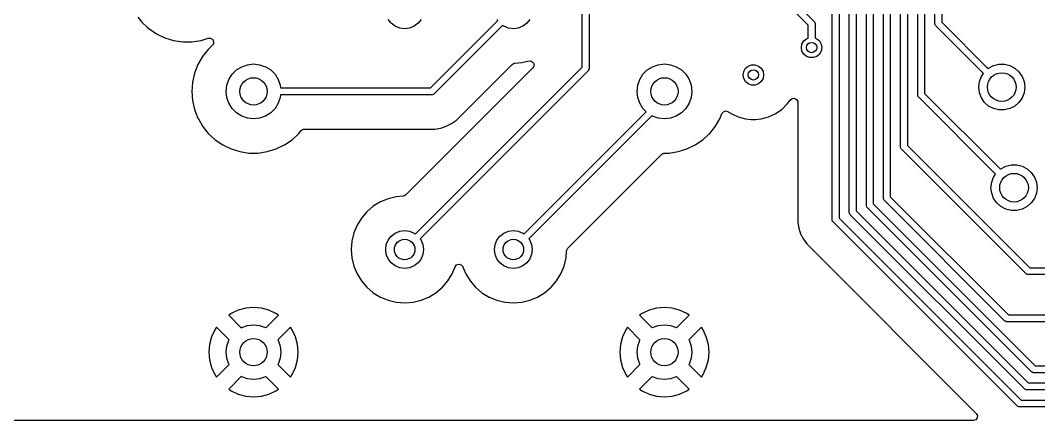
# Model space of a CAD drawing. Extents: x 2.85 to 10.26, y -4.55 to -2.42.
# Drawn here: x 4.692 to 5.863, y -4.547 to -4.087 of the extents above; entities that cross this region are included whole.
import ezdxf

# ---------------------------------------------------------------- set-up
doc = ezdxf.new("R2010")
doc.units = 0
doc.header["$MEASUREMENT"] = 0
doc.layers.add('BLACK', color=7, linetype='CONTINUOUS')

msp = doc.modelspace()

# ---------------------------------------------------------------- linework, layer by layer
at = {"layer": 'BLACK', "linetype": 'CONTINUOUS'}
for p, q in [((5.7441, -4.0906), (5.7441, -3.919)), ((5.752, -3.9173), (5.752, -4.0889)), ((5.7244, -4.1725), (5.7244, -3.9486)), ((5.7323, -3.9469), (5.7323, -4.1708)), ((5.7047, -4.2323), (5.7047, -3.9734)), ((5.7126, -3.9718), (5.7126, -4.2307)), ((5.685, -4.2913), (5.685, -3.9983)), ((5.6929, -3.9967), (5.6929, -4.2897)), ((5.6654, -4.2995), (5.6654, -4.0232)), ((5.6732, -4.0215), (5.6732, -4.2979)), ((5.3386, -4.1406), (5.3386, -4.0489)), ((5.3465, -4.0472), (5.3465, -4.1422)), ((5.5984, -4.0922), (5.5563, -4.05)), ((5.5618, -4.0445), (5.6051, -4.0878)), ((5.6457, -4.3076), (5.6457, -4.048)), ((5.6535, -4.0464), (5.6535, -4.306)), ((5.626, -4.3158), (5.626, -4.0729)), ((5.6339, -4.0712), (5.6339, -4.3142)), ((4.8276, -4.0832), (4.8323, -4.0891)), ((5.1189, -4.0902), (5.1155, -4.0857)), ((5.1532, -4.0857), (5.1498, -4.0902)), ((5.2415, -4.0871), (5.2405, -4.0857)), ((5.2782, -4.0857), (5.2748, -4.0902)), ((4.8323, -4.0891), (4.8388, -4.0951)), ((4.8388, -4.0951), (4.8401, -4.0963)), ((4.8401, -4.0963), (4.8489, -4.1023)), ((5.1235, -4.0937), (5.1189, -4.0902)), ((5.1287, -4.0959), (5.1235, -4.0937)), ((5.1344, -4.0966), (5.1287, -4.0959)), ((5.14, -4.0959), (5.1344, -4.0966)), ((5.1453, -4.0937), (5.14, -4.0959)), ((5.1498, -4.0902), (5.1453, -4.0937)), ((5.164, -4.1646), (5.2415, -4.0871)), ((5.2471, -4.0926), (5.1684, -4.1713)), ((5.2485, -4.0937), (5.2471, -4.0926)), ((5.2537, -4.0959), (5.2485, -4.0937)), ((5.2594, -4.0966), (5.2537, -4.0959)), ((5.265, -4.0959), (5.2594, -4.0966)), ((5.2703, -4.0937), (5.265, -4.0959)), ((5.2748, -4.0902), (5.2703, -4.0937)), ((5.5984, -4.1072), (5.5984, -4.0922)), ((5.6051, -4.0878), (5.6056, -4.0884)), ((5.6056, -4.0884), (5.6062, -4.0898)), ((5.6062, -4.0898), (5.6063, -4.0906)), ((5.6063, -4.0906), (5.6063, -4.1072)), ((5.7442, -4.0913), (5.7441, -4.0906)), ((5.7448, -4.0927), (5.7442, -4.0913)), ((5.7452, -4.0933), (5.7448, -4.0927)), ((5.7999, -4.148), (5.7452, -4.0933)), ((5.752, -4.0889), (5.8054, -4.1424)), ((4.8489, -4.1023), (4.8585, -4.1069)), ((4.8585, -4.1069), (4.8686, -4.1101)), ((4.8686, -4.1101), (4.8686, -4.1101)), ((4.8686, -4.1101), (4.8686, -4.1101)), ((4.8686, -4.1101), (4.8791, -4.1117)), ((4.8897, -4.1117), (4.9002, -4.1101)), ((4.9002, -4.1101), (4.9085, -4.1075)), ((4.9002, -4.1101), (4.9002, -4.1101)), ((4.9002, -4.1101), (4.9002, -4.1101)), ((4.9085, -4.1075), (4.9112, -4.1075)), ((4.9112, -4.1075), (4.9136, -4.1089)), ((4.9136, -4.1089), (4.9147, -4.1114)), ((5.5933, -4.1105), (5.5965, -4.1079)), ((5.5965, -4.1079), (5.5984, -4.1072)), ((5.6063, -4.1072), (5.6083, -4.1079)), ((5.6083, -4.1079), (5.6114, -4.1105)), ((4.8791, -4.1117), (4.8791, -4.1117)), ((4.8791, -4.1117), (4.8791, -4.1117)), ((4.8791, -4.1117), (4.8791, -4.1117)), ((4.8791, -4.1117), (4.8897, -4.1117)), ((4.8897, -4.1117), (4.8897, -4.1117)), ((4.8897, -4.1117), (4.8897, -4.1117)), ((4.9085, -4.1202), (4.9019, -4.1285)), ((4.9132, -4.1158), (4.9085, -4.1202)), ((4.9144, -4.1142), (4.9132, -4.1158)), ((4.9147, -4.1114), (4.9144, -4.1142)), ((5.5906, -4.1181), (5.5913, -4.1141)), ((5.5913, -4.1221), (5.5906, -4.1181)), ((5.5913, -4.1141), (5.5933, -4.1105)), ((5.6114, -4.1105), (5.6135, -4.1141)), ((5.6135, -4.1141), (5.6142, -4.1181)), ((5.6142, -4.1181), (5.6135, -4.1221)), ((4.9019, -4.1285), (4.8966, -4.1377)), ((5.269, -4.1354), (5.2772, -4.1334)), ((5.2772, -4.1334), (5.28, -4.1336)), ((5.28, -4.1336), (5.2822, -4.1352)), ((5.5933, -4.1257), (5.5913, -4.1221)), ((5.5965, -4.1283), (5.5933, -4.1257)), ((5.6003, -4.1297), (5.5965, -4.1283)), ((5.6044, -4.1297), (5.6003, -4.1297)), ((5.6083, -4.1283), (5.6044, -4.1297)), ((5.6114, -4.1257), (5.6083, -4.1283)), ((5.6135, -4.1221), (5.6114, -4.1257)), ((4.8966, -4.1377), (4.8927, -4.1476)), ((4.8966, -4.1377), (4.8966, -4.1377)), ((4.936, -4.1489), (4.941, -4.1439)), ((4.941, -4.1439), (4.947, -4.1401)), ((4.947, -4.1401), (4.9536, -4.1378)), ((4.9536, -4.1378), (4.9606, -4.137)), ((4.9606, -4.137), (4.9676, -4.1378)), ((4.9676, -4.1378), (4.9743, -4.1401)), ((4.9743, -4.1401), (4.9803, -4.1439)), ((4.9803, -4.1439), (4.9853, -4.1489)), ((5.2818, -4.1416), (5.1357, -4.2877)), ((5.1466, -4.3326), (5.3386, -4.1406)), ((5.3453, -4.145), (5.1522, -4.3381)), ((5.1939, -4.2016), (5.258, -4.1375)), ((5.258, -4.1375), (5.2604, -4.1361)), ((5.2604, -4.1361), (5.261, -4.136)), ((5.261, -4.136), (5.269, -4.1354)), ((5.2827, -4.1404), (5.2818, -4.1416)), ((5.2822, -4.1352), (5.2832, -4.1377)), ((5.2832, -4.1377), (5.2827, -4.1404)), ((5.3458, -4.1444), (5.3453, -4.145)), ((5.346, -4.1439), (5.3458, -4.1444)), ((5.3464, -4.143), (5.346, -4.1439)), ((5.3465, -4.1422), (5.3464, -4.143)), ((5.4084, -4.1489), (5.4134, -4.1439)), ((5.4134, -4.1439), (5.4194, -4.1401)), ((5.4194, -4.1401), (5.4261, -4.1378)), ((5.4261, -4.1378), (5.4331, -4.137)), ((5.4331, -4.137), (5.4401, -4.1378)), ((5.4401, -4.1378), (5.4467, -4.1401)), ((5.4467, -4.1401), (5.4527, -4.1439)), ((5.4527, -4.1439), (5.4577, -4.1489)), ((5.5243, -4.1456), (5.5264, -4.142)), ((5.5264, -4.142), (5.5295, -4.1394)), ((5.5295, -4.1394), (5.5334, -4.138)), ((5.5334, -4.138), (5.5375, -4.138)), ((5.5375, -4.138), (5.5413, -4.1394)), ((5.5413, -4.1394), (5.5445, -4.142)), ((5.5445, -4.142), (5.5465, -4.1456)), ((5.8054, -4.1424), (5.806, -4.1418)), ((5.806, -4.1418), (5.8117, -4.1388)), ((5.8117, -4.1388), (5.8179, -4.1373)), ((5.8179, -4.1373), (5.8243, -4.1373)), ((5.8243, -4.1373), (5.8305, -4.1388)), ((5.8305, -4.1388), (5.8361, -4.1418)), ((5.8361, -4.1418), (5.8409, -4.146)), ((4.8927, -4.1476), (4.8903, -4.1579)), ((4.8927, -4.1476), (4.8927, -4.1476)), ((4.9299, -4.1615), (4.9323, -4.1548)), ((4.9323, -4.1548), (4.936, -4.1489)), ((4.9853, -4.1489), (4.989, -4.1548)), ((4.989, -4.1548), (4.9913, -4.1615)), ((5.4024, -4.1615), (5.4047, -4.1548)), ((5.4047, -4.1548), (5.4084, -4.1489)), ((5.4577, -4.1489), (5.4614, -4.1548)), ((5.4614, -4.1548), (5.4638, -4.1615)), ((5.5236, -4.1496), (5.5243, -4.1456)), ((5.5243, -4.1536), (5.5236, -4.1496)), ((5.5264, -4.1572), (5.5243, -4.1536)), ((5.5295, -4.1598), (5.5264, -4.1572)), ((5.5445, -4.1572), (5.5413, -4.1598)), ((5.5465, -4.1536), (5.5445, -4.1572)), ((5.5465, -4.1456), (5.5472, -4.1496)), ((5.5472, -4.1496), (5.5465, -4.1536)), ((5.7954, -4.1573), (5.7976, -4.1513)), ((5.7976, -4.1513), (5.7999, -4.148)), ((5.8409, -4.146), (5.8446, -4.1513)), ((5.8446, -4.1513), (5.8468, -4.1573)), ((4.8903, -4.1579), (4.8895, -4.1685)), ((4.8895, -4.1685), (4.8895, -4.1685)), ((4.8895, -4.1685), (4.8903, -4.1791)), ((4.9291, -4.1685), (4.9299, -4.1615)), ((4.9299, -4.1755), (4.9291, -4.1685)), ((4.9913, -4.1615), (4.9917, -4.1646)), ((4.9917, -4.1646), (5.164, -4.1646)), ((5.4016, -4.1685), (5.4024, -4.1615)), ((5.4024, -4.1755), (5.4016, -4.1685)), ((5.4638, -4.1615), (5.4646, -4.1685)), ((5.4646, -4.1685), (5.4638, -4.1755)), ((5.5334, -4.1612), (5.5295, -4.1598)), ((5.5375, -4.1612), (5.5334, -4.1612)), ((5.5413, -4.1598), (5.5375, -4.1612)), ((5.7946, -4.1636), (5.7954, -4.1573)), ((5.7954, -4.17), (5.7946, -4.1636)), ((5.8468, -4.1573), (5.8476, -4.1636)), ((5.8476, -4.1636), (5.8468, -4.17)), ((4.8903, -4.1791), (4.8927, -4.1895)), ((4.9323, -4.1822), (4.9299, -4.1755)), ((4.9913, -4.1755), (4.989, -4.1822)), ((4.9917, -4.1724), (4.9913, -4.1755)), ((5.1656, -4.1724), (4.9917, -4.1724)), ((5.1664, -4.1724), (5.1656, -4.1724)), ((5.1678, -4.1718), (5.1664, -4.1724)), ((5.1684, -4.1713), (5.1678, -4.1718)), ((5.4047, -4.1822), (5.4024, -4.1755)), ((5.4638, -4.1755), (5.4614, -4.1822)), ((5.5748, -4.1826), (5.5777, -4.1785)), ((5.5777, -4.1785), (5.5799, -4.1768)), ((5.5799, -4.1768), (5.5826, -4.1765)), ((5.5826, -4.1765), (5.5851, -4.1777)), ((5.5851, -4.1777), (5.5864, -4.1801)), ((5.5864, -4.1801), (5.5866, -4.1813)), ((5.7245, -4.1732), (5.7244, -4.1725)), ((5.7251, -4.1747), (5.7245, -4.1732)), ((5.7256, -4.1753), (5.7251, -4.1747)), ((5.814, -4.2637), (5.7256, -4.1753)), ((5.7323, -4.1708), (5.8195, -4.2581)), ((5.7976, -4.1759), (5.7954, -4.17)), ((5.8013, -4.1812), (5.7976, -4.1759)), ((5.8446, -4.1759), (5.8409, -4.1812)), ((5.8468, -4.17), (5.8446, -4.1759)), ((4.8927, -4.1895), (4.8927, -4.1895)), ((4.8927, -4.1895), (4.8966, -4.1993)), ((4.936, -4.1881), (4.9323, -4.1822)), ((4.941, -4.1931), (4.936, -4.1881)), ((4.9853, -4.1881), (4.9803, -4.1931)), ((4.989, -4.1822), (4.9853, -4.1881)), ((5.2716, -4.3326), (5.4122, -4.1919)), ((5.4084, -4.1881), (5.4047, -4.1822)), ((5.4122, -4.1919), (5.4084, -4.1881)), ((5.4577, -4.1881), (5.4527, -4.1931)), ((5.4614, -4.1822), (5.4577, -4.1881)), ((5.4992, -4.1941), (5.5009, -4.1919)), ((5.5009, -4.1919), (5.5035, -4.191)), ((5.5035, -4.191), (5.5061, -4.1916)), ((5.5061, -4.1916), (5.5065, -4.1919)), ((5.5065, -4.1919), (5.5097, -4.1941)), ((5.5611, -4.1941), (5.5685, -4.189)), ((5.5685, -4.189), (5.5748, -4.1826)), ((5.5866, -4.1813), (5.5866, -4.3192)), ((5.806, -4.1854), (5.8013, -4.1812)), ((5.8117, -4.1884), (5.806, -4.1854)), ((5.8179, -4.1899), (5.8117, -4.1884)), ((5.8243, -4.1899), (5.8179, -4.1899)), ((5.8305, -4.1884), (5.8243, -4.1899)), ((5.8361, -4.1854), (5.8305, -4.1884)), ((5.8409, -4.1812), (5.8361, -4.1854)), ((4.8966, -4.1993), (4.8966, -4.1993)), ((4.8966, -4.1993), (4.8975, -4.201)), ((4.8975, -4.201), (4.9019, -4.2085)), ((4.947, -4.1969), (4.941, -4.1931)), ((4.9536, -4.1992), (4.947, -4.1969)), ((4.9606, -4.2), (4.9536, -4.1992)), ((4.9676, -4.1992), (4.9606, -4.2)), ((4.9743, -4.1969), (4.9676, -4.1992)), ((4.9803, -4.1931), (4.9743, -4.1969)), ((5.1884, -4.2056), (5.1939, -4.2016)), ((5.4188, -4.1965), (5.2772, -4.3381)), ((5.4194, -4.1969), (5.4188, -4.1965)), ((5.4261, -4.1992), (5.4194, -4.1969)), ((5.4331, -4.2), (5.4261, -4.1992)), ((5.4401, -4.1992), (5.4331, -4.2)), ((5.4467, -4.1969), (5.4401, -4.1992)), ((5.4527, -4.1931), (5.4467, -4.1969)), ((5.4918, -4.2085), (5.4971, -4.1993)), ((5.4971, -4.1993), (5.4992, -4.1941)), ((5.5097, -4.1941), (5.5179, -4.1979)), ((5.5179, -4.1979), (5.5265, -4.2002)), ((5.5265, -4.2002), (5.5329, -4.2008)), ((5.5329, -4.2008), (5.5354, -4.201)), ((5.5354, -4.201), (5.5377, -4.2008)), ((5.5354, -4.201), (5.5354, -4.201)), ((5.5354, -4.201), (5.5354, -4.201)), ((5.5377, -4.2008), (5.5444, -4.2002)), ((5.5444, -4.2002), (5.553, -4.1979)), ((5.553, -4.1979), (5.5611, -4.1941)), ((4.9019, -4.2085), (4.9072, -4.2153)), ((4.9072, -4.2153), (4.9085, -4.2169)), ((5.0127, -4.2169), (5.0153, -4.2137)), ((5.0153, -4.2137), (5.0175, -4.2121)), ((5.0175, -4.2121), (5.0191, -4.2118)), ((5.0191, -4.2118), (5.1691, -4.2118)), ((5.1691, -4.2118), (5.1758, -4.2108)), ((5.1691, -4.2118), (5.1691, -4.2118)), ((5.1758, -4.2108), (5.1823, -4.2087)), ((5.1823, -4.2087), (5.1884, -4.2056)), ((5.4852, -4.2169), (5.4918, -4.2085)), ((4.9085, -4.2169), (4.9159, -4.2237)), ((4.9159, -4.2237), (4.9163, -4.2241)), ((4.9163, -4.2241), (4.9251, -4.2301)), ((4.9962, -4.2301), (5.005, -4.2241)), ((5.005, -4.2241), (5.0118, -4.2178)), ((5.0118, -4.2178), (5.0127, -4.2169)), ((5.0127, -4.2169), (5.0127, -4.2169)), ((5.0127, -4.2169), (5.0127, -4.2169)), ((5.4686, -4.2301), (5.4774, -4.2241)), ((5.4774, -4.2241), (5.4842, -4.2178)), ((5.4842, -4.2178), (5.4852, -4.2169)), ((5.4852, -4.2169), (5.4852, -4.2169)), ((5.4852, -4.2169), (5.4852, -4.2169)), ((4.9251, -4.2301), (4.9347, -4.2347)), ((4.9347, -4.2347), (4.9448, -4.2378)), ((4.9448, -4.2378), (4.9448, -4.2378)), ((4.9448, -4.2378), (4.9448, -4.2378)), ((4.9448, -4.2378), (4.9553, -4.2394)), ((4.9659, -4.2394), (4.9764, -4.2378)), ((4.9764, -4.2378), (4.9866, -4.2347)), ((4.9764, -4.2378), (4.9764, -4.2378)), ((4.9764, -4.2378), (4.9764, -4.2378)), ((4.9866, -4.2347), (4.9962, -4.2301)), ((5.4384, -4.2394), (5.4489, -4.2378)), ((5.4489, -4.2378), (5.459, -4.2347)), ((5.4489, -4.2378), (5.4489, -4.2378)), ((5.4489, -4.2378), (5.4489, -4.2378)), ((5.459, -4.2347), (5.4686, -4.2301)), ((5.7048, -4.2331), (5.7047, -4.2323)), ((5.7054, -4.2345), (5.7048, -4.2331)), ((5.7059, -4.2351), (5.7054, -4.2345)), ((5.8489, -4.3781), (5.7059, -4.2351)), ((5.7126, -4.2307), (5.8533, -4.3714)), ((4.9553, -4.2394), (4.9553, -4.2394)), ((4.9553, -4.2394), (4.9553, -4.2394)), ((4.9553, -4.2394), (4.9553, -4.2394)), ((4.9553, -4.2394), (4.9659, -4.2394)), ((4.9659, -4.2394), (4.9659, -4.2394)), ((4.9659, -4.2394), (4.9659, -4.2394)), ((5.322, -4.349), (5.4302, -4.2408)), ((5.4302, -4.2408), (5.4326, -4.2395)), ((5.4326, -4.2395), (5.4336, -4.2394)), ((5.4336, -4.2394), (5.4384, -4.2394)), ((5.4384, -4.2394), (5.4384, -4.2394)), ((5.4384, -4.2394), (5.4384, -4.2394)), ((5.8195, -4.2581), (5.8201, -4.2575)), ((5.8201, -4.2575), (5.8258, -4.2545)), ((5.8258, -4.2545), (5.832, -4.253)), ((5.832, -4.253), (5.8384, -4.253)), ((5.8384, -4.253), (5.8446, -4.2545)), ((5.8446, -4.2545), (5.8502, -4.2575)), ((5.8502, -4.2575), (5.855, -4.2617)), ((5.855, -4.2617), (5.8587, -4.267)), ((5.8087, -4.2793), (5.8095, -4.273)), ((5.8095, -4.273), (5.8117, -4.267)), ((5.8117, -4.267), (5.814, -4.2637)), ((5.8587, -4.267), (5.8609, -4.273)), ((5.8609, -4.273), (5.8617, -4.2793)), ((5.8095, -4.2857), (5.8087, -4.2793)), ((5.8117, -4.2916), (5.8095, -4.2857)), ((5.8609, -4.2857), (5.8587, -4.2916)), ((5.8617, -4.2793), (5.8609, -4.2857)), ((5.1065, -4.2957), (5.0983, -4.3007)), ((5.1154, -4.292), (5.1065, -4.2957)), ((5.1247, -4.2898), (5.1154, -4.292)), ((5.1327, -4.2891), (5.1247, -4.2898)), ((5.1333, -4.2891), (5.1327, -4.2891)), ((5.1357, -4.2877), (5.1333, -4.2891)), ((5.6851, -4.2921), (5.685, -4.2913)), ((5.6857, -4.2935), (5.6851, -4.2921)), ((5.6862, -4.2941), (5.6857, -4.2935)), ((5.8244, -4.4323), (5.6862, -4.2941)), ((5.6929, -4.2897), (5.8288, -4.4256)), ((5.8154, -4.2969), (5.8117, -4.2916)), ((5.8201, -4.3011), (5.8154, -4.2969)), ((5.855, -4.2969), (5.8502, -4.3011)), ((5.8587, -4.2916), (5.855, -4.2969)), ((5.0909, -4.307), (5.0847, -4.3143)), ((5.0983, -4.3007), (5.0909, -4.307)), ((5.6457, -4.3084), (5.6457, -4.3076)), ((5.6463, -4.3098), (5.6457, -4.3084)), ((5.6535, -4.306), (5.8515, -4.5039)), ((5.6654, -4.3003), (5.6654, -4.2995)), ((5.666, -4.3017), (5.6654, -4.3003)), ((5.6665, -4.3023), (5.666, -4.3017)), ((5.8552, -4.491), (5.6665, -4.3023)), ((5.6732, -4.2979), (5.8596, -4.4843)), ((5.8258, -4.3041), (5.8201, -4.3011)), ((5.832, -4.3056), (5.8258, -4.3041)), ((5.8384, -4.3056), (5.832, -4.3056)), ((5.8446, -4.3041), (5.8384, -4.3056)), ((5.8502, -4.3011), (5.8446, -4.3041)), ((5.0847, -4.3143), (5.0797, -4.3225)), ((5.5866, -4.3192), (5.5866, -4.3192)), ((5.5866, -4.3192), (5.5877, -4.3259)), ((5.6261, -4.3166), (5.626, -4.3158)), ((5.6266, -4.318), (5.6261, -4.3166)), ((5.6271, -4.3186), (5.6266, -4.318)), ((5.8389, -4.5303), (5.6271, -4.3186)), ((5.6339, -4.3142), (5.8433, -4.5236)), ((5.6468, -4.3104), (5.6463, -4.3098)), ((5.8471, -4.5107), (5.6468, -4.3104)), ((5.076, -4.3314), (5.0737, -4.3408)), ((5.0797, -4.3225), (5.076, -4.3314)), ((5.1189, -4.335), (5.1235, -4.3315)), ((5.1235, -4.3315), (5.1287, -4.3293)), ((5.1287, -4.3293), (5.1344, -4.3286)), ((5.1344, -4.3286), (5.14, -4.3293)), ((5.14, -4.3293), (5.1453, -4.3315)), ((5.1453, -4.3315), (5.1466, -4.3326)), ((5.2439, -4.335), (5.2485, -4.3315)), ((5.2485, -4.3315), (5.2537, -4.3293)), ((5.2537, -4.3293), (5.2594, -4.3286)), ((5.2594, -4.3286), (5.265, -4.3293)), ((5.265, -4.3293), (5.2703, -4.3315)), ((5.2703, -4.3315), (5.2716, -4.3326)), ((5.5877, -4.3259), (5.5877, -4.3259)), ((5.5877, -4.3259), (5.5898, -4.3324)), ((5.5898, -4.3324), (5.5929, -4.3385)), ((5.0737, -4.3408), (5.073, -4.3504)), ((5.1133, -4.3448), (5.1155, -4.3395)), ((5.1155, -4.3395), (5.1189, -4.335)), ((5.1522, -4.3381), (5.1532, -4.3395)), ((5.1532, -4.3395), (5.1554, -4.3448)), ((5.2383, -4.3448), (5.2405, -4.3395)), ((5.2405, -4.3395), (5.2439, -4.335)), ((5.2772, -4.3381), (5.2782, -4.3395)), ((5.2782, -4.3395), (5.2804, -4.3448)), ((5.5929, -4.3385), (5.5969, -4.344)), ((5.5969, -4.344), (5.5969, -4.344)), ((5.5969, -4.344), (5.7917, -4.5389)), ((5.073, -4.3504), (5.0737, -4.36)), ((5.1126, -4.3504), (5.1133, -4.3448)), ((5.1133, -4.356), (5.1126, -4.3504)), ((5.1155, -4.3613), (5.1133, -4.356)), ((5.1554, -4.356), (5.1532, -4.3613)), ((5.1554, -4.3448), (5.1562, -4.3504)), ((5.1562, -4.3504), (5.1554, -4.356)), ((5.2376, -4.3504), (5.2383, -4.3448)), ((5.2383, -4.356), (5.2376, -4.3504)), ((5.2405, -4.3613), (5.2383, -4.356)), ((5.2804, -4.356), (5.2782, -4.3613)), ((5.2804, -4.3448), (5.2812, -4.3504)), ((5.2812, -4.3504), (5.2804, -4.356)), ((5.32, -4.36), (5.3206, -4.3521)), ((5.3206, -4.3521), (5.3216, -4.3495)), ((5.3216, -4.3495), (5.322, -4.349)), ((5.0737, -4.36), (5.076, -4.3694)), ((5.1189, -4.3658), (5.1155, -4.3613)), ((5.1235, -4.3693), (5.1189, -4.3658)), ((5.1498, -4.3658), (5.1453, -4.3693)), ((5.1532, -4.3613), (5.1498, -4.3658)), ((5.1941, -4.3681), (5.1967, -4.3673)), ((5.1967, -4.3673), (5.1993, -4.368)), ((5.1993, -4.368), (5.2012, -4.37)), ((5.2439, -4.3658), (5.2405, -4.3613)), ((5.2485, -4.3693), (5.2439, -4.3658)), ((5.2748, -4.3658), (5.2703, -4.3693)), ((5.2782, -4.3613), (5.2748, -4.3658)), ((5.3177, -4.3694), (5.32, -4.36)), ((5.076, -4.3694), (5.0797, -4.3783)), ((5.0797, -4.3783), (5.0797, -4.3783)), ((5.0797, -4.3783), (5.0797, -4.3783)), ((5.0797, -4.3783), (5.0847, -4.3865)), ((5.1287, -4.3715), (5.1235, -4.3693)), ((5.1344, -4.3722), (5.1287, -4.3715)), ((5.14, -4.3715), (5.1344, -4.3722)), ((5.1453, -4.3693), (5.14, -4.3715)), ((5.184, -4.3865), (5.189, -4.3783)), ((5.189, -4.3783), (5.1923, -4.3703)), ((5.1923, -4.3703), (5.1941, -4.3681)), ((5.2012, -4.37), (5.2014, -4.3703)), ((5.2014, -4.3703), (5.2022, -4.3723)), ((5.2022, -4.3723), (5.2047, -4.3783)), ((5.2047, -4.3783), (5.2047, -4.3783)), ((5.2047, -4.3783), (5.2047, -4.3783)), ((5.2047, -4.3783), (5.2097, -4.3865)), ((5.2537, -4.3715), (5.2485, -4.3693)), ((5.2594, -4.3722), (5.2537, -4.3715)), ((5.265, -4.3715), (5.2594, -4.3722)), ((5.2703, -4.3693), (5.265, -4.3715)), ((5.309, -4.3865), (5.314, -4.3783)), ((5.314, -4.3783), (5.3177, -4.3694)), ((5.8495, -4.3786), (5.8489, -4.3781)), ((5.8499, -4.3788), (5.8495, -4.3786)), ((5.8509, -4.3792), (5.8499, -4.3788)), ((5.8517, -4.3793), (5.8509, -4.3792)), ((5.8754, -4.3793), (5.8517, -4.3793)), ((5.8533, -4.3714), (5.8754, -4.3714)), ((5.0847, -4.3865), (5.0909, -4.3938)), ((5.1778, -4.3938), (5.184, -4.3865)), ((5.2097, -4.3865), (5.2159, -4.3938)), ((5.3028, -4.3938), (5.309, -4.3865)), ((5.0909, -4.3938), (5.0983, -4.4001)), ((5.0983, -4.4001), (5.1065, -4.4051)), ((5.1622, -4.4051), (5.1704, -4.4001)), ((5.1704, -4.4001), (5.1778, -4.3938)), ((5.2159, -4.3938), (5.2233, -4.4001)), ((5.2233, -4.4001), (5.2315, -4.4051)), ((5.2872, -4.4051), (5.2954, -4.4001)), ((5.2954, -4.4001), (5.3028, -4.3938)), ((5.1065, -4.4051), (5.1065, -4.4051)), ((5.1065, -4.4051), (5.1065, -4.4051)), ((5.1065, -4.4051), (5.1095, -4.4063)), ((5.1095, -4.4063), (5.1154, -4.4088)), ((5.1154, -4.4088), (5.1247, -4.411)), ((5.1247, -4.411), (5.1344, -4.4118)), ((5.1344, -4.4118), (5.144, -4.411)), ((5.144, -4.411), (5.1533, -4.4088)), ((5.1533, -4.4088), (5.1622, -4.4051)), ((5.2315, -4.4051), (5.2315, -4.4051)), ((5.2315, -4.4051), (5.2315, -4.4051)), ((5.2315, -4.4051), (5.2345, -4.4063)), ((5.2345, -4.4063), (5.2404, -4.4088)), ((5.2404, -4.4088), (5.2497, -4.411)), ((5.2497, -4.411), (5.2594, -4.4118)), ((5.2594, -4.4118), (5.269, -4.411)), ((5.269, -4.411), (5.2783, -4.4088)), ((5.2783, -4.4088), (5.2872, -4.4051)), ((4.9349, -4.424), (4.9321, -4.426)), ((4.9321, -4.426), (4.9321, -4.426)), ((4.9321, -4.426), (4.9465, -4.4404)), ((4.9431, -4.4202), (4.9349, -4.424)), ((4.9349, -4.424), (4.9349, -4.424)), ((4.9517, -4.4179), (4.9431, -4.4202)), ((4.9431, -4.4202), (4.9431, -4.4202)), ((4.9606, -4.4171), (4.9517, -4.4179)), ((4.9517, -4.4179), (4.9517, -4.4179)), ((4.9696, -4.4179), (4.9606, -4.4171)), ((4.9606, -4.4171), (4.9606, -4.4171)), ((4.9782, -4.4202), (4.9696, -4.4179)), ((4.9696, -4.4179), (4.9696, -4.4179)), ((4.9748, -4.4404), (4.9892, -4.426)), ((4.9863, -4.424), (4.9782, -4.4202)), ((4.9782, -4.4202), (4.9782, -4.4202)), ((4.9892, -4.426), (4.9863, -4.424)), ((5.4074, -4.424), (5.4045, -4.426)), ((5.4045, -4.426), (5.4045, -4.426)), ((5.4045, -4.426), (5.4189, -4.4404)), ((5.4155, -4.4202), (5.4074, -4.424)), ((5.4074, -4.424), (5.4074, -4.424)), ((5.4241, -4.4179), (5.4155, -4.4202)), ((5.4155, -4.4202), (5.4155, -4.4202)), ((5.4331, -4.4171), (5.4241, -4.4179)), ((5.4241, -4.4179), (5.4241, -4.4179)), ((5.442, -4.4179), (5.4331, -4.4171)), ((5.4331, -4.4171), (5.4331, -4.4171)), ((5.4506, -4.4202), (5.442, -4.4179)), ((5.442, -4.4179), (5.442, -4.4179)), ((5.4472, -4.4404), (5.4616, -4.426)), ((5.4588, -4.424), (5.4506, -4.4202)), ((5.4506, -4.4202), (5.4506, -4.4202)), ((5.4616, -4.426), (5.4588, -4.424)), ((5.8288, -4.4256), (5.9787, -4.4256)), ((4.947, -4.4401), (4.9536, -4.4378)), ((4.9536, -4.4378), (4.9606, -4.437)), ((4.9606, -4.437), (4.9676, -4.4378)), ((4.9676, -4.4378), (4.9743, -4.4401)), ((5.4194, -4.4401), (5.4261, -4.4378)), ((5.4261, -4.4378), (5.4331, -4.437)), ((5.4331, -4.437), (5.4401, -4.4378)), ((5.4401, -4.4378), (5.4467, -4.4401)), ((5.825, -4.4328), (5.8244, -4.4323)), ((5.8254, -4.433), (5.825, -4.4328)), ((5.8264, -4.4334), (5.8254, -4.433)), ((5.8272, -4.4335), (5.8264, -4.4334)), ((5.9787, -4.4335), (5.8272, -4.4335)), ((4.9161, -4.4428), (4.9124, -4.4509)), ((4.9181, -4.4399), (4.9161, -4.4428)), ((4.9161, -4.4428), (4.9161, -4.4428)), ((4.9326, -4.4544), (4.9181, -4.4399)), ((4.9181, -4.4399), (4.9181, -4.4399)), ((4.9465, -4.4404), (4.947, -4.4401)), ((4.9743, -4.4401), (4.9748, -4.4404)), ((5.0031, -4.4399), (4.9887, -4.4544)), ((5.0051, -4.4428), (5.0031, -4.4399)), ((5.0089, -4.4509), (5.0051, -4.4428)), ((5.0051, -4.4428), (5.0051, -4.4428)), ((5.3886, -4.4428), (5.3848, -4.4509)), ((5.3906, -4.4399), (5.3886, -4.4428)), ((5.3886, -4.4428), (5.3886, -4.4428)), ((5.405, -4.4544), (5.3906, -4.4399)), ((5.3906, -4.4399), (5.3906, -4.4399)), ((5.4189, -4.4404), (5.4194, -4.4401)), ((5.4467, -4.4401), (5.4472, -4.4404)), ((5.4756, -4.4399), (5.4611, -4.4544)), ((5.4776, -4.4428), (5.4756, -4.4399)), ((5.4813, -4.4509), (5.4776, -4.4428)), ((5.4776, -4.4428), (5.4776, -4.4428)), ((4.91, -4.4596), (4.9093, -4.4685)), ((4.9124, -4.4509), (4.91, -4.4596)), ((4.91, -4.4596), (4.91, -4.4596)), ((4.9124, -4.4509), (4.9124, -4.4509)), ((4.9291, -4.4685), (4.9299, -4.4615)), ((4.9299, -4.4615), (4.9323, -4.4548)), ((4.9323, -4.4548), (4.9326, -4.4544)), ((4.9887, -4.4544), (4.989, -4.4548)), ((4.989, -4.4548), (4.9913, -4.4615)), ((4.9913, -4.4615), (4.9921, -4.4685)), ((5.0112, -4.4596), (5.0089, -4.4509)), ((5.0089, -4.4509), (5.0089, -4.4509)), ((5.0112, -4.4596), (5.0112, -4.4596)), ((5.012, -4.4685), (5.0112, -4.4596)), ((5.3825, -4.4596), (5.3817, -4.4685)), ((5.3848, -4.4509), (5.3825, -4.4596)), ((5.3825, -4.4596), (5.3825, -4.4596)), ((5.3848, -4.4509), (5.3848, -4.4509)), ((5.4016, -4.4685), (5.4024, -4.4615)), ((5.4024, -4.4615), (5.4047, -4.4548)), ((5.4047, -4.4548), (5.405, -4.4544)), ((5.4611, -4.4544), (5.4614, -4.4548)), ((5.4614, -4.4548), (5.4638, -4.4615)), ((5.4638, -4.4615), (5.4646, -4.4685)), ((5.4837, -4.4596), (5.4813, -4.4509)), ((5.4813, -4.4509), (5.4813, -4.4509)), ((5.4844, -4.4685), (5.4837, -4.4596)), ((5.4837, -4.4596), (5.4837, -4.4596)), ((4.9093, -4.4685), (4.91, -4.4774)), ((4.9093, -4.4685), (4.9093, -4.4685)), ((4.9299, -4.4755), (4.9291, -4.4685)), ((4.9921, -4.4685), (4.9913, -4.4755)), ((5.0112, -4.4774), (5.012, -4.4685)), ((5.012, -4.4685), (5.012, -4.4685)), ((5.3817, -4.4685), (5.3825, -4.4774)), ((5.3817, -4.4685), (5.3817, -4.4685)), ((5.4024, -4.4755), (5.4016, -4.4685)), ((5.4646, -4.4685), (5.4638, -4.4755)), ((5.4837, -4.4774), (5.4844, -4.4685)), ((5.4844, -4.4685), (5.4844, -4.4685)), ((4.91, -4.4774), (4.91, -4.4774)), ((4.91, -4.4774), (4.9124, -4.4861)), ((4.9181, -4.4971), (4.9326, -4.4827)), ((4.9323, -4.4822), (4.9299, -4.4755)), ((4.9326, -4.4827), (4.9323, -4.4822)), ((4.989, -4.4822), (4.9887, -4.4827)), ((4.9887, -4.4827), (5.0031, -4.4971)), ((4.9913, -4.4755), (4.989, -4.4822)), ((5.0089, -4.4861), (5.0112, -4.4774)), ((5.0112, -4.4774), (5.0112, -4.4774)), ((5.3825, -4.4774), (5.3825, -4.4774)), ((5.3825, -4.4774), (5.3848, -4.4861)), ((5.3906, -4.4971), (5.405, -4.4827)), ((5.4047, -4.4822), (5.4024, -4.4755)), ((5.405, -4.4827), (5.4047, -4.4822)), ((5.4614, -4.4822), (5.4611, -4.4827)), ((5.4611, -4.4827), (5.4756, -4.4971)), ((5.4638, -4.4755), (5.4614, -4.4822)), ((5.4813, -4.4861), (5.4837, -4.4774)), ((5.4837, -4.4774), (5.4837, -4.4774)), ((5.8596, -4.4843), (6.061, -4.4843)), ((4.9124, -4.4861), (4.9124, -4.4861)), ((4.9124, -4.4861), (4.9161, -4.4942)), ((4.9161, -4.4942), (4.9181, -4.4971)), ((4.9465, -4.4966), (4.9321, -4.511)), ((4.947, -4.4969), (4.9465, -4.4966)), ((4.9748, -4.4966), (4.9743, -4.4969)), ((4.9892, -4.511), (4.9748, -4.4966)), ((5.0031, -4.4971), (5.0051, -4.4942)), ((5.0051, -4.4942), (5.0089, -4.4861)), ((5.0089, -4.4861), (5.0089, -4.4861)), ((5.3848, -4.4861), (5.3848, -4.4861)), ((5.3848, -4.4861), (5.3886, -4.4942)), ((5.3886, -4.4942), (5.3906, -4.4971)), ((5.4189, -4.4966), (5.4045, -4.511)), ((5.4194, -4.4969), (5.4189, -4.4966)), ((5.4472, -4.4966), (5.4467, -4.4969)), ((5.4616, -4.511), (5.4472, -4.4966)), ((5.4756, -4.4971), (5.4776, -4.4942)), ((5.4776, -4.4942), (5.4813, -4.4861)), ((5.4813, -4.4861), (5.4813, -4.4861)), ((5.8558, -4.4915), (5.8552, -4.491)), ((5.8562, -4.4916), (5.8558, -4.4915)), ((5.8572, -4.4921), (5.8562, -4.4916)), ((5.858, -4.4921), (5.8572, -4.4921)), ((6.0626, -4.4921), (5.858, -4.4921)), ((4.9536, -4.4992), (4.947, -4.4969)), ((4.9606, -4.5), (4.9536, -4.4992)), ((4.9676, -4.4992), (4.9606, -4.5)), ((4.9743, -4.4969), (4.9676, -4.4992)), ((5.4261, -4.4992), (5.4194, -4.4969)), ((5.4331, -4.5), (5.4261, -4.4992)), ((5.4401, -4.4992), (5.4331, -4.5)), ((5.4467, -4.4969), (5.4401, -4.4992)), ((5.8515, -4.5039), (6.1401, -4.5039)), ((4.9321, -4.511), (4.9349, -4.513)), ((4.9349, -4.513), (4.9349, -4.513)), ((4.9349, -4.513), (4.9431, -4.5168)), ((4.9431, -4.5168), (4.9431, -4.5168)), ((4.9431, -4.5168), (4.9517, -4.5191)), ((4.9517, -4.5191), (4.9517, -4.5191)), ((4.9517, -4.5191), (4.9606, -4.5199)), ((4.9606, -4.5199), (4.9696, -4.5191)), ((4.9606, -4.5199), (4.9606, -4.5199)), ((4.9696, -4.5191), (4.9782, -4.5168)), ((4.9696, -4.5191), (4.9696, -4.5191)), ((4.9782, -4.5168), (4.9863, -4.513)), ((4.9782, -4.5168), (4.9782, -4.5168)), ((4.9863, -4.513), (4.9892, -4.511)), ((5.4045, -4.511), (5.4074, -4.513)), ((5.4074, -4.513), (5.4074, -4.513)), ((5.4074, -4.513), (5.4155, -4.5168)), ((5.4155, -4.5168), (5.4155, -4.5168)), ((5.4155, -4.5168), (5.4241, -4.5191)), ((5.4241, -4.5191), (5.4241, -4.5191)), ((5.4241, -4.5191), (5.4331, -4.5199)), ((5.4331, -4.5199), (5.442, -4.5191)), ((5.4331, -4.5199), (5.4331, -4.5199)), ((5.442, -4.5191), (5.4506, -4.5168)), ((5.442, -4.5191), (5.442, -4.5191)), ((5.4506, -4.5168), (5.4588, -4.513)), ((5.4506, -4.5168), (5.4506, -4.5168)), ((5.4588, -4.513), (5.4616, -4.511)), ((5.8476, -4.5111), (5.8471, -4.5107)), ((5.8491, -4.5117), (5.8476, -4.5111)), ((5.8498, -4.5118), (5.8491, -4.5117)), ((6.1417, -4.5118), (5.8498, -4.5118)), ((5.8395, -4.5308), (5.8389, -4.5303)), ((5.8409, -4.5314), (5.8395, -4.5308)), ((5.8417, -4.5315), (5.8409, -4.5314)), ((6.1499, -4.5315), (5.8417, -4.5315)), ((5.8433, -4.5236), (6.1483, -4.5236)), ((5.7917, -4.5389), (5.7931, -4.5413)), ((5.7931, -4.5413), (5.7929, -4.544)), ((5.7883, -4.5472), (2.9922, -4.5472)), ((5.7886, -4.5472), (5.7883, -4.5472)), ((5.7912, -4.5463), (5.7886, -4.5472)), ((5.7929, -4.544), (5.7912, -4.5463))]:
    msp.add_line(p, q, dxfattribs=at)
at = {"layer": 'BLACK'}
for centre, radius in [((5.6024, -4.1181), 0.00591), ((5.5354, -4.1496), 0.00591), ((4.9606, -4.1685), 0.0157), ((5.4331, -4.1685), 0.0157), ((5.8211, -4.1636), 0.0165), ((5.8352, -4.2793), 0.0165), ((5.1344, -4.3504), 0.0118), ((5.2594, -4.3504), 0.0118), ((4.9606, -4.4685), 0.0157), ((5.4331, -4.4685), 0.0157)]:
    msp.add_circle(centre, radius, dxfattribs=at)

doc.saveas('drawing.dxf')
